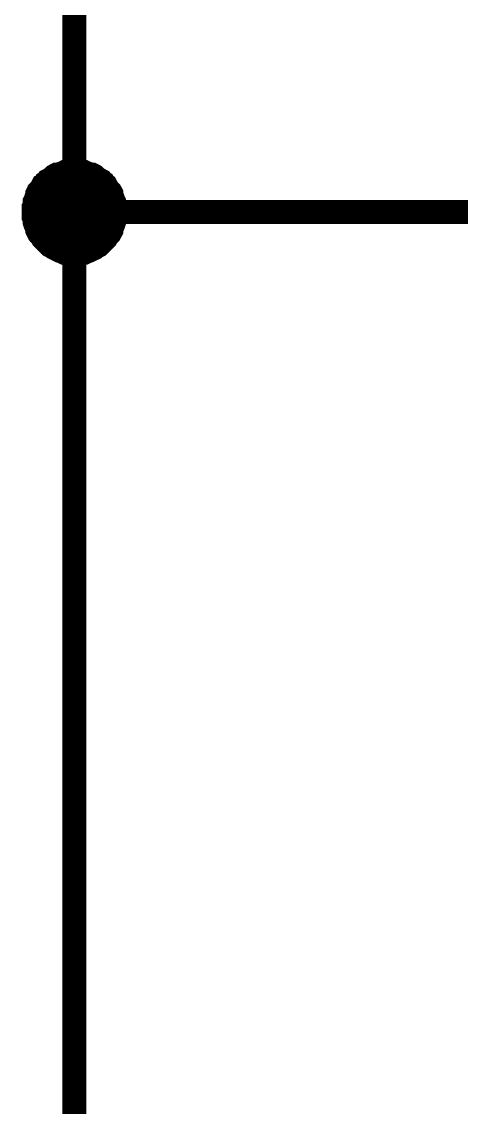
# Model space of a CAD drawing. Header units: inches. Extents: x 0 to 420, y 0 to 297.
# Drawn here: x 263.34 to 268.79, y 156.4 to 169.86 of the extents above; entities that cross this region are included whole.
import ezdxf

# ---------------------------------------------------------------- set-up
doc = ezdxf.new("R2010")
doc.units = ezdxf.units.IN
doc.layers.add('Sheet', color=255, linetype='Continuous')

msp = doc.modelspace()

# ---------------------------------------------------------------- linework, layer by layer
at = {"layer": 'Sheet'}
for points, const_width in [([(263.989, 154), (263.989, 167.499), (263.989, 179.99), (263.989, 191.999), (266.991, 191.999)], 0.3), ([(263.485, 167.499), (263.485, 167.522), (263.485, 167.555), (263.497, 167.578), (263.497, 167.6), (263.497, 167.623), (263.508, 167.645), (263.519, 167.679), (263.53, 167.701), (263.53, 167.723), (263.541, 167.746), (263.553, 167.757), (263.575, 167.779), (263.586, 167.802), (263.597, 167.824), (263.62, 167.835), (263.631, 167.858), (263.653, 167.869), (263.665, 167.891), (263.687, 167.903), (263.709, 167.914), (263.732, 167.936), (263.743, 167.947), (263.765, 167.959), (263.788, 167.959), (263.81, 167.97), (263.844, 167.981), (263.866, 167.992), (263.889, 167.992), (263.911, 167.992), (263.933, 168.004), (263.967, 168.004), (263.989, 168.004)], 0.3), ([(263.485, 167.499), (263.485, 167.522), (263.485, 167.555), (263.497, 167.578), (263.497, 167.6), (263.497, 167.623), (263.508, 167.645), (263.519, 167.679), (263.53, 167.701), (263.53, 167.723), (263.541, 167.746), (263.553, 167.757), (263.575, 167.779), (263.586, 167.802), (263.597, 167.824), (263.62, 167.835), (263.631, 167.858), (263.653, 167.869), (263.665, 167.891), (263.687, 167.903), (263.709, 167.914), (263.732, 167.936), (263.743, 167.947), (263.765, 167.959), (263.788, 167.959), (263.81, 167.97), (263.844, 167.981), (263.866, 167.992), (263.889, 167.992), (263.911, 167.992), (263.933, 168.004), (263.967, 168.004), (263.989, 168.004)], 0.3), ([(263.485, 167.499), (263.485, 167.522), (263.485, 167.555), (263.497, 167.578), (263.497, 167.6), (263.497, 167.623), (263.508, 167.645), (263.519, 167.679), (263.53, 167.701), (263.53, 167.723), (263.541, 167.746), (263.553, 167.757), (263.575, 167.779), (263.586, 167.802), (263.597, 167.824), (263.62, 167.835), (263.631, 167.858), (263.653, 167.869), (263.665, 167.891), (263.687, 167.903), (263.709, 167.914), (263.732, 167.936), (263.743, 167.947), (263.765, 167.959), (263.788, 167.959), (263.81, 167.97), (263.844, 167.981), (263.866, 167.992), (263.889, 167.992), (263.911, 167.992), (263.933, 168.004), (263.967, 168.004), (263.989, 168.004)], 0.3), ([(263.485, 167.499), (263.485, 167.522), (263.485, 167.555), (263.497, 167.578), (263.497, 167.6), (263.497, 167.623), (263.508, 167.645), (263.519, 167.679), (263.53, 167.701), (263.53, 167.723), (263.541, 167.746), (263.553, 167.757), (263.575, 167.779), (263.586, 167.802), (263.597, 167.824), (263.62, 167.835), (263.631, 167.858), (263.653, 167.869), (263.665, 167.891), (263.687, 167.903), (263.709, 167.914), (263.732, 167.936), (263.743, 167.947), (263.765, 167.959), (263.788, 167.959), (263.81, 167.97), (263.844, 167.981), (263.866, 167.992), (263.889, 167.992), (263.911, 167.992), (263.933, 168.004), (263.967, 168.004), (263.989, 168.004)], 0.3), ([(263.989, 168.004), (263.989, 168.004)], 0.3), ([(263.989, 168.004), (264.012, 168.004), (264.045, 168.004), (264.068, 167.992), (264.09, 167.992), (264.113, 167.992), (264.135, 167.981), (264.169, 167.97), (264.191, 167.959), (264.213, 167.959), (264.236, 167.947), (264.247, 167.936), (264.269, 167.914), (264.292, 167.903), (264.314, 167.891), (264.325, 167.869), (264.348, 167.858), (264.359, 167.835), (264.381, 167.824), (264.393, 167.802), (264.404, 167.779), (264.426, 167.757), (264.437, 167.746), (264.449, 167.723), (264.449, 167.701), (264.46, 167.679), (264.471, 167.645), (264.482, 167.623), (264.482, 167.6), (264.482, 167.578), (264.493, 167.555), (264.493, 167.522), (264.493, 167.499)], 0.3), ([(263.989, 168.004), (263.989, 168.004)], 0.3), ([(263.989, 168.004), (264.012, 168.004), (264.045, 168.004), (264.068, 167.992), (264.09, 167.992), (264.113, 167.992), (264.135, 167.981), (264.169, 167.97), (264.191, 167.959), (264.213, 167.959), (264.236, 167.947), (264.247, 167.936), (264.269, 167.914), (264.292, 167.903), (264.314, 167.891), (264.325, 167.869), (264.348, 167.858), (264.359, 167.835), (264.381, 167.824), (264.393, 167.802), (264.404, 167.779), (264.426, 167.757), (264.437, 167.746), (264.449, 167.723), (264.449, 167.701), (264.46, 167.679), (264.471, 167.645), (264.482, 167.623), (264.482, 167.6), (264.482, 167.578), (264.493, 167.555), (264.493, 167.522), (264.493, 167.499)], 0.3), ([(263.989, 168.004), (263.989, 168.004)], 0.3), ([(263.989, 168.004), (264.012, 168.004), (264.045, 168.004), (264.068, 167.992), (264.09, 167.992), (264.113, 167.992), (264.135, 167.981), (264.169, 167.97), (264.191, 167.959), (264.213, 167.959), (264.236, 167.947), (264.247, 167.936), (264.269, 167.914), (264.292, 167.903), (264.314, 167.891), (264.325, 167.869), (264.348, 167.858), (264.359, 167.835), (264.381, 167.824), (264.393, 167.802), (264.404, 167.779), (264.426, 167.757), (264.437, 167.746), (264.449, 167.723), (264.449, 167.701), (264.46, 167.679), (264.471, 167.645), (264.482, 167.623), (264.482, 167.6), (264.482, 167.578), (264.493, 167.555), (264.493, 167.522), (264.493, 167.499)], 0.3), ([(263.989, 168.004), (263.989, 168.004)], 0.3), ([(263.989, 168.004), (264.012, 168.004), (264.045, 168.004), (264.068, 167.992), (264.09, 167.992), (264.113, 167.992), (264.135, 167.981), (264.169, 167.97), (264.191, 167.959), (264.213, 167.959), (264.236, 167.947), (264.247, 167.936), (264.269, 167.914), (264.292, 167.903), (264.314, 167.891), (264.325, 167.869), (264.348, 167.858), (264.359, 167.835), (264.381, 167.824), (264.393, 167.802), (264.404, 167.779), (264.426, 167.757), (264.437, 167.746), (264.449, 167.723), (264.449, 167.701), (264.46, 167.679), (264.471, 167.645), (264.482, 167.623), (264.482, 167.6), (264.482, 167.578), (264.493, 167.555), (264.493, 167.522), (264.493, 167.499)], 0.3), ([(263.485, 167.499), (263.485, 167.522), (263.485, 167.555), (263.497, 167.578), (263.497, 167.6), (263.497, 167.623), (263.508, 167.645), (263.519, 167.679), (263.53, 167.701), (263.53, 167.723), (263.541, 167.746), (263.553, 167.757), (263.575, 167.779), (263.586, 167.802), (263.597, 167.824), (263.62, 167.835), (263.631, 167.858), (263.653, 167.869), (263.665, 167.891), (263.687, 167.903), (263.709, 167.914), (263.732, 167.936), (263.743, 167.947), (263.765, 167.959), (263.788, 167.959), (263.81, 167.97), (263.844, 167.981), (263.866, 167.992), (263.889, 167.992), (263.911, 167.992), (263.933, 168.004), (263.967, 168.004), (263.989, 168.004)], 0.0991), ([(263.485, 167.499), (263.485, 167.522), (263.485, 167.555), (263.497, 167.578), (263.497, 167.6), (263.497, 167.623), (263.508, 167.645), (263.519, 167.679), (263.53, 167.701), (263.53, 167.723), (263.541, 167.746), (263.553, 167.757), (263.575, 167.779), (263.586, 167.802), (263.597, 167.824), (263.62, 167.835), (263.631, 167.858), (263.653, 167.869), (263.665, 167.891), (263.687, 167.903), (263.709, 167.914), (263.732, 167.936), (263.743, 167.947), (263.765, 167.959), (263.788, 167.959), (263.81, 167.97), (263.844, 167.981), (263.866, 167.992), (263.889, 167.992), (263.911, 167.992), (263.933, 168.004), (263.967, 168.004), (263.989, 168.004)], 0.0991), ([(263.485, 167.499), (263.485, 167.522), (263.485, 167.555), (263.497, 167.578), (263.497, 167.6), (263.497, 167.623), (263.508, 167.645), (263.519, 167.679), (263.53, 167.701), (263.53, 167.723), (263.541, 167.746), (263.553, 167.757), (263.575, 167.779), (263.586, 167.802), (263.597, 167.824), (263.62, 167.835), (263.631, 167.858), (263.653, 167.869), (263.665, 167.891), (263.687, 167.903), (263.709, 167.914), (263.732, 167.936), (263.743, 167.947), (263.765, 167.959), (263.788, 167.959), (263.81, 167.97), (263.844, 167.981), (263.866, 167.992), (263.889, 167.992), (263.911, 167.992), (263.933, 168.004), (263.967, 168.004), (263.989, 168.004)], 0.0991), ([(263.485, 167.499), (263.485, 167.522), (263.485, 167.555), (263.497, 167.578), (263.497, 167.6), (263.497, 167.623), (263.508, 167.645), (263.519, 167.679), (263.53, 167.701), (263.53, 167.723), (263.541, 167.746), (263.553, 167.757), (263.575, 167.779), (263.586, 167.802), (263.597, 167.824), (263.62, 167.835), (263.631, 167.858), (263.653, 167.869), (263.665, 167.891), (263.687, 167.903), (263.709, 167.914), (263.732, 167.936), (263.743, 167.947), (263.765, 167.959), (263.788, 167.959), (263.81, 167.97), (263.844, 167.981), (263.866, 167.992), (263.889, 167.992), (263.911, 167.992), (263.933, 168.004), (263.967, 168.004), (263.989, 168.004)], 0.0991), ([(263.989, 168.004), (263.989, 168.004)], 0.0991), ([(263.989, 168.004), (264.012, 168.004), (264.045, 168.004), (264.068, 167.992), (264.09, 167.992), (264.113, 167.992), (264.135, 167.981), (264.169, 167.97), (264.191, 167.959), (264.213, 167.959), (264.236, 167.947), (264.247, 167.936), (264.269, 167.914), (264.292, 167.903), (264.314, 167.891), (264.325, 167.869), (264.348, 167.858), (264.359, 167.835), (264.381, 167.824), (264.393, 167.802), (264.404, 167.779), (264.426, 167.757), (264.437, 167.746), (264.449, 167.723), (264.449, 167.701), (264.46, 167.679), (264.471, 167.645), (264.482, 167.623), (264.482, 167.6), (264.482, 167.578), (264.493, 167.555), (264.493, 167.522), (264.493, 167.499)], 0.0991), ([(263.989, 168.004), (263.989, 168.004)], 0.0991), ([(263.989, 168.004), (264.012, 168.004), (264.045, 168.004), (264.068, 167.992), (264.09, 167.992), (264.113, 167.992), (264.135, 167.981), (264.169, 167.97), (264.191, 167.959), (264.213, 167.959), (264.236, 167.947), (264.247, 167.936), (264.269, 167.914), (264.292, 167.903), (264.314, 167.891), (264.325, 167.869), (264.348, 167.858), (264.359, 167.835), (264.381, 167.824), (264.393, 167.802), (264.404, 167.779), (264.426, 167.757), (264.437, 167.746), (264.449, 167.723), (264.449, 167.701), (264.46, 167.679), (264.471, 167.645), (264.482, 167.623), (264.482, 167.6), (264.482, 167.578), (264.493, 167.555), (264.493, 167.522), (264.493, 167.499)], 0.0991), ([(263.989, 168.004), (263.989, 168.004)], 0.0991), ([(263.989, 168.004), (264.012, 168.004), (264.045, 168.004), (264.068, 167.992), (264.09, 167.992), (264.113, 167.992), (264.135, 167.981), (264.169, 167.97), (264.191, 167.959), (264.213, 167.959), (264.236, 167.947), (264.247, 167.936), (264.269, 167.914), (264.292, 167.903), (264.314, 167.891), (264.325, 167.869), (264.348, 167.858), (264.359, 167.835), (264.381, 167.824), (264.393, 167.802), (264.404, 167.779), (264.426, 167.757), (264.437, 167.746), (264.449, 167.723), (264.449, 167.701), (264.46, 167.679), (264.471, 167.645), (264.482, 167.623), (264.482, 167.6), (264.482, 167.578), (264.493, 167.555), (264.493, 167.522), (264.493, 167.499)], 0.0991), ([(263.989, 168.004), (263.989, 168.004)], 0.0991), ([(263.989, 168.004), (264.012, 168.004), (264.045, 168.004), (264.068, 167.992), (264.09, 167.992), (264.113, 167.992), (264.135, 167.981), (264.169, 167.97), (264.191, 167.959), (264.213, 167.959), (264.236, 167.947), (264.247, 167.936), (264.269, 167.914), (264.292, 167.903), (264.314, 167.891), (264.325, 167.869), (264.348, 167.858), (264.359, 167.835), (264.381, 167.824), (264.393, 167.802), (264.404, 167.779), (264.426, 167.757), (264.437, 167.746), (264.449, 167.723), (264.449, 167.701), (264.46, 167.679), (264.471, 167.645), (264.482, 167.623), (264.482, 167.6), (264.482, 167.578), (264.493, 167.555), (264.493, 167.522), (264.493, 167.499)], 0.0991), ([(263.989, 166.984), (263.967, 166.984), (263.933, 166.984), (263.911, 166.995), (263.889, 166.995), (263.866, 166.995), (263.844, 167.006), (263.81, 167.018), (263.788, 167.029), (263.765, 167.04), (263.743, 167.051), (263.732, 167.063), (263.709, 167.074), (263.687, 167.085), (263.665, 167.107), (263.653, 167.119), (263.631, 167.141), (263.62, 167.152), (263.597, 167.175), (263.586, 167.197), (263.575, 167.208), (263.553, 167.231), (263.541, 167.253), (263.53, 167.275), (263.53, 167.298), (263.519, 167.32), (263.508, 167.343), (263.497, 167.376), (263.497, 167.399), (263.497, 167.421), (263.485, 167.443), (263.485, 167.477), (263.485, 167.499)], 0.3), ([(263.485, 167.499), (263.485, 167.499)], 0.3), ([(263.989, 166.984), (263.967, 166.984), (263.933, 166.984), (263.911, 166.995), (263.889, 166.995), (263.866, 166.995), (263.844, 167.006), (263.81, 167.018), (263.788, 167.029), (263.765, 167.04), (263.743, 167.051), (263.732, 167.063), (263.709, 167.074), (263.687, 167.085), (263.665, 167.107), (263.653, 167.119), (263.631, 167.141), (263.62, 167.152), (263.597, 167.175), (263.586, 167.197), (263.575, 167.208), (263.553, 167.231), (263.541, 167.253), (263.53, 167.275), (263.53, 167.298), (263.519, 167.32), (263.508, 167.343), (263.497, 167.376), (263.497, 167.399), (263.497, 167.421), (263.485, 167.443), (263.485, 167.477), (263.485, 167.499)], 0.3), ([(263.485, 167.499), (263.485, 167.499)], 0.3), ([(263.989, 166.984), (263.967, 166.984), (263.933, 166.984), (263.911, 166.995), (263.889, 166.995), (263.866, 166.995), (263.844, 167.006), (263.81, 167.018), (263.788, 167.029), (263.765, 167.04), (263.743, 167.051), (263.732, 167.063), (263.709, 167.074), (263.687, 167.085), (263.665, 167.107), (263.653, 167.119), (263.631, 167.141), (263.62, 167.152), (263.597, 167.175), (263.586, 167.197), (263.575, 167.208), (263.553, 167.231), (263.541, 167.253), (263.53, 167.275), (263.53, 167.298), (263.519, 167.32), (263.508, 167.343), (263.497, 167.376), (263.497, 167.399), (263.497, 167.421), (263.485, 167.443), (263.485, 167.477), (263.485, 167.499)], 0.3), ([(263.485, 167.499), (263.485, 167.499)], 0.3), ([(263.989, 166.984), (263.967, 166.984), (263.933, 166.984), (263.911, 166.995), (263.889, 166.995), (263.866, 166.995), (263.844, 167.006), (263.81, 167.018), (263.788, 167.029), (263.765, 167.04), (263.743, 167.051), (263.732, 167.063), (263.709, 167.074), (263.687, 167.085), (263.665, 167.107), (263.653, 167.119), (263.631, 167.141), (263.62, 167.152), (263.597, 167.175), (263.586, 167.197), (263.575, 167.208), (263.553, 167.231), (263.541, 167.253), (263.53, 167.275), (263.53, 167.298), (263.519, 167.32), (263.508, 167.343), (263.497, 167.376), (263.497, 167.399), (263.497, 167.421), (263.485, 167.443), (263.485, 167.477), (263.485, 167.499)], 0.3), ([(263.485, 167.499), (263.485, 167.499)], 0.3), ([(264.482, 167.499), (263.989, 167.499)], 0.3), ([(264.493, 167.499), (264.493, 167.477), (264.493, 167.443), (264.482, 167.421), (264.482, 167.399), (264.482, 167.376), (264.471, 167.343), (264.46, 167.32), (264.449, 167.298), (264.449, 167.275), (264.437, 167.253), (264.426, 167.231), (264.404, 167.208), (264.393, 167.197), (264.381, 167.175), (264.359, 167.152), (264.348, 167.141), (264.325, 167.119), (264.314, 167.107), (264.292, 167.085), (264.269, 167.074), (264.247, 167.063), (264.236, 167.051), (264.213, 167.04), (264.191, 167.029), (264.169, 167.018), (264.135, 167.006), (264.113, 166.995), (264.09, 166.995), (264.068, 166.995), (264.045, 166.984), (264.012, 166.984), (263.989, 166.984)], 0.3), ([(264.493, 167.499), (264.493, 167.477), (264.493, 167.443), (264.482, 167.421), (264.482, 167.399), (264.482, 167.376), (264.471, 167.343), (264.46, 167.32), (264.449, 167.298), (264.449, 167.275), (264.437, 167.253), (264.426, 167.231), (264.404, 167.208), (264.393, 167.197), (264.381, 167.175), (264.359, 167.152), (264.348, 167.141), (264.325, 167.119), (264.314, 167.107), (264.292, 167.085), (264.269, 167.074), (264.247, 167.063), (264.236, 167.051), (264.213, 167.04), (264.191, 167.029), (264.169, 167.018), (264.135, 167.006), (264.113, 166.995), (264.09, 166.995), (264.068, 166.995), (264.045, 166.984), (264.012, 166.984), (263.989, 166.984)], 0.3), ([(264.493, 167.499), (264.493, 167.477), (264.493, 167.443), (264.482, 167.421), (264.482, 167.399), (264.482, 167.376), (264.471, 167.343), (264.46, 167.32), (264.449, 167.298), (264.449, 167.275), (264.437, 167.253), (264.426, 167.231), (264.404, 167.208), (264.393, 167.197), (264.381, 167.175), (264.359, 167.152), (264.348, 167.141), (264.325, 167.119), (264.314, 167.107), (264.292, 167.085), (264.269, 167.074), (264.247, 167.063), (264.236, 167.051), (264.213, 167.04), (264.191, 167.029), (264.169, 167.018), (264.135, 167.006), (264.113, 166.995), (264.09, 166.995), (264.068, 166.995), (264.045, 166.984), (264.012, 166.984), (263.989, 166.984)], 0.3), ([(264.493, 167.499), (264.493, 167.477), (264.493, 167.443), (264.482, 167.421), (264.482, 167.399), (264.482, 167.376), (264.471, 167.343), (264.46, 167.32), (264.449, 167.298), (264.449, 167.275), (264.437, 167.253), (264.426, 167.231), (264.404, 167.208), (264.393, 167.197), (264.381, 167.175), (264.359, 167.152), (264.348, 167.141), (264.325, 167.119), (264.314, 167.107), (264.292, 167.085), (264.269, 167.074), (264.247, 167.063), (264.236, 167.051), (264.213, 167.04), (264.191, 167.029), (264.169, 167.018), (264.135, 167.006), (264.113, 166.995), (264.09, 166.995), (264.068, 166.995), (264.045, 166.984), (264.012, 166.984), (263.989, 166.984)], 0.3), ([(269.488, 167.499), (264.482, 167.499)], 0.3), ([(264.493, 167.499), (264.493, 167.499), (264.493, 167.499), (264.493, 167.499), (264.493, 167.499), (264.493, 167.499), (264.493, 167.499), (264.493, 167.499), (264.493, 167.499), (264.493, 167.499), (264.493, 167.499), (264.493, 167.499), (264.493, 167.499), (264.493, 167.499), (264.493, 167.499), (264.493, 167.499), (264.493, 167.499), (264.493, 167.499), (264.493, 167.499), (264.493, 167.499), (264.493, 167.499), (264.493, 167.499), (264.493, 167.499), (264.493, 167.499), (264.493, 167.499), (264.493, 167.499), (264.493, 167.499), (264.493, 167.499), (264.493, 167.499), (264.493, 167.499), (264.493, 167.499), (264.493, 167.499), (264.493, 167.499)], 0.3), ([(264.493, 167.499), (264.493, 167.499)], 0.3), ([(264.493, 167.499), (264.493, 167.499), (264.493, 167.499), (264.493, 167.499), (264.493, 167.499), (264.493, 167.499), (264.493, 167.499), (264.493, 167.499), (264.493, 167.499), (264.493, 167.499), (264.493, 167.499), (264.493, 167.499), (264.493, 167.499), (264.493, 167.499), (264.493, 167.499), (264.493, 167.499), (264.493, 167.499), (264.493, 167.499), (264.493, 167.499), (264.493, 167.499), (264.493, 167.499), (264.493, 167.499), (264.493, 167.499), (264.493, 167.499), (264.493, 167.499), (264.493, 167.499), (264.493, 167.499), (264.493, 167.499), (264.493, 167.499), (264.493, 167.499), (264.493, 167.499), (264.493, 167.499), (264.493, 167.499)], 0.3), ([(264.493, 167.499), (264.493, 167.499)], 0.3), ([(264.493, 167.499), (264.493, 167.499), (264.493, 167.499), (264.493, 167.499), (264.493, 167.499), (264.493, 167.499), (264.493, 167.499), (264.493, 167.499), (264.493, 167.499), (264.493, 167.499), (264.493, 167.499), (264.493, 167.499), (264.493, 167.499), (264.493, 167.499), (264.493, 167.499), (264.493, 167.499), (264.493, 167.499), (264.493, 167.499), (264.493, 167.499), (264.493, 167.499), (264.493, 167.499), (264.493, 167.499), (264.493, 167.499), (264.493, 167.499), (264.493, 167.499), (264.493, 167.499), (264.493, 167.499), (264.493, 167.499), (264.493, 167.499), (264.493, 167.499), (264.493, 167.499), (264.493, 167.499), (264.493, 167.499)], 0.3), ([(264.493, 167.499), (264.493, 167.499)], 0.3), ([(264.493, 167.499), (264.493, 167.499), (264.493, 167.499), (264.493, 167.499), (264.493, 167.499), (264.493, 167.499), (264.493, 167.499), (264.493, 167.499), (264.493, 167.499), (264.493, 167.499), (264.493, 167.499), (264.493, 167.499), (264.493, 167.499), (264.493, 167.499), (264.493, 167.499), (264.493, 167.499), (264.493, 167.499), (264.493, 167.499), (264.493, 167.499), (264.493, 167.499), (264.493, 167.499), (264.493, 167.499), (264.493, 167.499), (264.493, 167.499), (264.493, 167.499), (264.493, 167.499), (264.493, 167.499), (264.493, 167.499), (264.493, 167.499), (264.493, 167.499), (264.493, 167.499), (264.493, 167.499), (264.493, 167.499)], 0.3), ([(264.493, 167.499), (264.493, 167.499)], 0.3), ([(263.989, 166.984), (263.967, 166.984), (263.933, 166.984), (263.911, 166.995), (263.889, 166.995), (263.866, 166.995), (263.844, 167.006), (263.81, 167.018), (263.788, 167.029), (263.765, 167.04), (263.743, 167.051), (263.732, 167.063), (263.709, 167.074), (263.687, 167.085), (263.665, 167.107), (263.653, 167.119), (263.631, 167.141), (263.62, 167.152), (263.597, 167.175), (263.586, 167.197), (263.575, 167.208), (263.553, 167.231), (263.541, 167.253), (263.53, 167.275), (263.53, 167.298), (263.519, 167.32), (263.508, 167.343), (263.497, 167.376), (263.497, 167.399), (263.497, 167.421), (263.485, 167.443), (263.485, 167.477), (263.485, 167.499)], 0.0991), ([(263.485, 167.499), (263.485, 167.499)], 0.0991), ([(263.989, 166.984), (263.967, 166.984), (263.933, 166.984), (263.911, 166.995), (263.889, 166.995), (263.866, 166.995), (263.844, 167.006), (263.81, 167.018), (263.788, 167.029), (263.765, 167.04), (263.743, 167.051), (263.732, 167.063), (263.709, 167.074), (263.687, 167.085), (263.665, 167.107), (263.653, 167.119), (263.631, 167.141), (263.62, 167.152), (263.597, 167.175), (263.586, 167.197), (263.575, 167.208), (263.553, 167.231), (263.541, 167.253), (263.53, 167.275), (263.53, 167.298), (263.519, 167.32), (263.508, 167.343), (263.497, 167.376), (263.497, 167.399), (263.497, 167.421), (263.485, 167.443), (263.485, 167.477), (263.485, 167.499)], 0.0991), ([(263.485, 167.499), (263.485, 167.499)], 0.0991), ([(263.989, 166.984), (263.967, 166.984), (263.933, 166.984), (263.911, 166.995), (263.889, 166.995), (263.866, 166.995), (263.844, 167.006), (263.81, 167.018), (263.788, 167.029), (263.765, 167.04), (263.743, 167.051), (263.732, 167.063), (263.709, 167.074), (263.687, 167.085), (263.665, 167.107), (263.653, 167.119), (263.631, 167.141), (263.62, 167.152), (263.597, 167.175), (263.586, 167.197), (263.575, 167.208), (263.553, 167.231), (263.541, 167.253), (263.53, 167.275), (263.53, 167.298), (263.519, 167.32), (263.508, 167.343), (263.497, 167.376), (263.497, 167.399), (263.497, 167.421), (263.485, 167.443), (263.485, 167.477), (263.485, 167.499)], 0.0991), ([(263.485, 167.499), (263.485, 167.499)], 0.0991), ([(263.989, 166.984), (263.967, 166.984), (263.933, 166.984), (263.911, 166.995), (263.889, 166.995), (263.866, 166.995), (263.844, 167.006), (263.81, 167.018), (263.788, 167.029), (263.765, 167.04), (263.743, 167.051), (263.732, 167.063), (263.709, 167.074), (263.687, 167.085), (263.665, 167.107), (263.653, 167.119), (263.631, 167.141), (263.62, 167.152), (263.597, 167.175), (263.586, 167.197), (263.575, 167.208), (263.553, 167.231), (263.541, 167.253), (263.53, 167.275), (263.53, 167.298), (263.519, 167.32), (263.508, 167.343), (263.497, 167.376), (263.497, 167.399), (263.497, 167.421), (263.485, 167.443), (263.485, 167.477), (263.485, 167.499)], 0.0991), ([(263.485, 167.499), (263.485, 167.499)], 0.0991), ([(264.493, 167.499), (264.493, 167.477), (264.493, 167.443), (264.482, 167.421), (264.482, 167.399), (264.482, 167.376), (264.471, 167.343), (264.46, 167.32), (264.449, 167.298), (264.449, 167.275), (264.437, 167.253), (264.426, 167.231), (264.404, 167.208), (264.393, 167.197), (264.381, 167.175), (264.359, 167.152), (264.348, 167.141), (264.325, 167.119), (264.314, 167.107), (264.292, 167.085), (264.269, 167.074), (264.247, 167.063), (264.236, 167.051), (264.213, 167.04), (264.191, 167.029), (264.169, 167.018), (264.135, 167.006), (264.113, 166.995), (264.09, 166.995), (264.068, 166.995), (264.045, 166.984), (264.012, 166.984), (263.989, 166.984)], 0.0991), ([(264.493, 167.499), (264.493, 167.477), (264.493, 167.443), (264.482, 167.421), (264.482, 167.399), (264.482, 167.376), (264.471, 167.343), (264.46, 167.32), (264.449, 167.298), (264.449, 167.275), (264.437, 167.253), (264.426, 167.231), (264.404, 167.208), (264.393, 167.197), (264.381, 167.175), (264.359, 167.152), (264.348, 167.141), (264.325, 167.119), (264.314, 167.107), (264.292, 167.085), (264.269, 167.074), (264.247, 167.063), (264.236, 167.051), (264.213, 167.04), (264.191, 167.029), (264.169, 167.018), (264.135, 167.006), (264.113, 166.995), (264.09, 166.995), (264.068, 166.995), (264.045, 166.984), (264.012, 166.984), (263.989, 166.984)], 0.0991), ([(264.493, 167.499), (264.493, 167.477), (264.493, 167.443), (264.482, 167.421), (264.482, 167.399), (264.482, 167.376), (264.471, 167.343), (264.46, 167.32), (264.449, 167.298), (264.449, 167.275), (264.437, 167.253), (264.426, 167.231), (264.404, 167.208), (264.393, 167.197), (264.381, 167.175), (264.359, 167.152), (264.348, 167.141), (264.325, 167.119), (264.314, 167.107), (264.292, 167.085), (264.269, 167.074), (264.247, 167.063), (264.236, 167.051), (264.213, 167.04), (264.191, 167.029), (264.169, 167.018), (264.135, 167.006), (264.113, 166.995), (264.09, 166.995), (264.068, 166.995), (264.045, 166.984), (264.012, 166.984), (263.989, 166.984)], 0.0991), ([(264.493, 167.499), (264.493, 167.477), (264.493, 167.443), (264.482, 167.421), (264.482, 167.399), (264.482, 167.376), (264.471, 167.343), (264.46, 167.32), (264.449, 167.298), (264.449, 167.275), (264.437, 167.253), (264.426, 167.231), (264.404, 167.208), (264.393, 167.197), (264.381, 167.175), (264.359, 167.152), (264.348, 167.141), (264.325, 167.119), (264.314, 167.107), (264.292, 167.085), (264.269, 167.074), (264.247, 167.063), (264.236, 167.051), (264.213, 167.04), (264.191, 167.029), (264.169, 167.018), (264.135, 167.006), (264.113, 166.995), (264.09, 166.995), (264.068, 166.995), (264.045, 166.984), (264.012, 166.984), (263.989, 166.984)], 0.0991), ([(264.493, 167.499), (264.493, 167.499), (264.493, 167.499), (264.493, 167.499), (264.493, 167.499), (264.493, 167.499), (264.493, 167.499), (264.493, 167.499), (264.493, 167.499), (264.493, 167.499), (264.493, 167.499), (264.493, 167.499), (264.493, 167.499), (264.493, 167.499), (264.493, 167.499), (264.493, 167.499), (264.493, 167.499), (264.493, 167.499), (264.493, 167.499), (264.493, 167.499), (264.493, 167.499), (264.493, 167.499), (264.493, 167.499), (264.493, 167.499), (264.493, 167.499), (264.493, 167.499), (264.493, 167.499), (264.493, 167.499), (264.493, 167.499), (264.493, 167.499), (264.493, 167.499), (264.493, 167.499), (264.493, 167.499)], 0.0991), ([(264.493, 167.499), (264.493, 167.499)], 0.0991), ([(264.493, 167.499), (264.493, 167.499), (264.493, 167.499), (264.493, 167.499), (264.493, 167.499), (264.493, 167.499), (264.493, 167.499), (264.493, 167.499), (264.493, 167.499), (264.493, 167.499), (264.493, 167.499), (264.493, 167.499), (264.493, 167.499), (264.493, 167.499), (264.493, 167.499), (264.493, 167.499), (264.493, 167.499), (264.493, 167.499), (264.493, 167.499), (264.493, 167.499), (264.493, 167.499), (264.493, 167.499), (264.493, 167.499), (264.493, 167.499), (264.493, 167.499), (264.493, 167.499), (264.493, 167.499), (264.493, 167.499), (264.493, 167.499), (264.493, 167.499), (264.493, 167.499), (264.493, 167.499), (264.493, 167.499)], 0.0991), ([(264.493, 167.499), (264.493, 167.499)], 0.0991), ([(264.493, 167.499), (264.493, 167.499), (264.493, 167.499), (264.493, 167.499), (264.493, 167.499), (264.493, 167.499), (264.493, 167.499), (264.493, 167.499), (264.493, 167.499), (264.493, 167.499), (264.493, 167.499), (264.493, 167.499), (264.493, 167.499), (264.493, 167.499), (264.493, 167.499), (264.493, 167.499), (264.493, 167.499), (264.493, 167.499), (264.493, 167.499), (264.493, 167.499), (264.493, 167.499), (264.493, 167.499), (264.493, 167.499), (264.493, 167.499), (264.493, 167.499), (264.493, 167.499), (264.493, 167.499), (264.493, 167.499), (264.493, 167.499), (264.493, 167.499), (264.493, 167.499), (264.493, 167.499), (264.493, 167.499)], 0.0991), ([(264.493, 167.499), (264.493, 167.499)], 0.0991), ([(264.493, 167.499), (264.493, 167.499), (264.493, 167.499), (264.493, 167.499), (264.493, 167.499), (264.493, 167.499), (264.493, 167.499), (264.493, 167.499), (264.493, 167.499), (264.493, 167.499), (264.493, 167.499), (264.493, 167.499), (264.493, 167.499), (264.493, 167.499), (264.493, 167.499), (264.493, 167.499), (264.493, 167.499), (264.493, 167.499), (264.493, 167.499), (264.493, 167.499), (264.493, 167.499), (264.493, 167.499), (264.493, 167.499), (264.493, 167.499), (264.493, 167.499), (264.493, 167.499), (264.493, 167.499), (264.493, 167.499), (264.493, 167.499), (264.493, 167.499), (264.493, 167.499), (264.493, 167.499), (264.493, 167.499)], 0.0991), ([(264.493, 167.499), (264.493, 167.499)], 0.0991)]:
    msp.add_lwpolyline(points, dxfattribs=dict(at, const_width=const_width))
at = {"layer": 'Sheet', "const_width": 0.508}
msp.add_lwpolyline([(263.746, 167.5, 1), (264.254, 167.5, 1)], format="xyb", close=True, dxfattribs=at)

doc.saveas('drawing.dxf')
